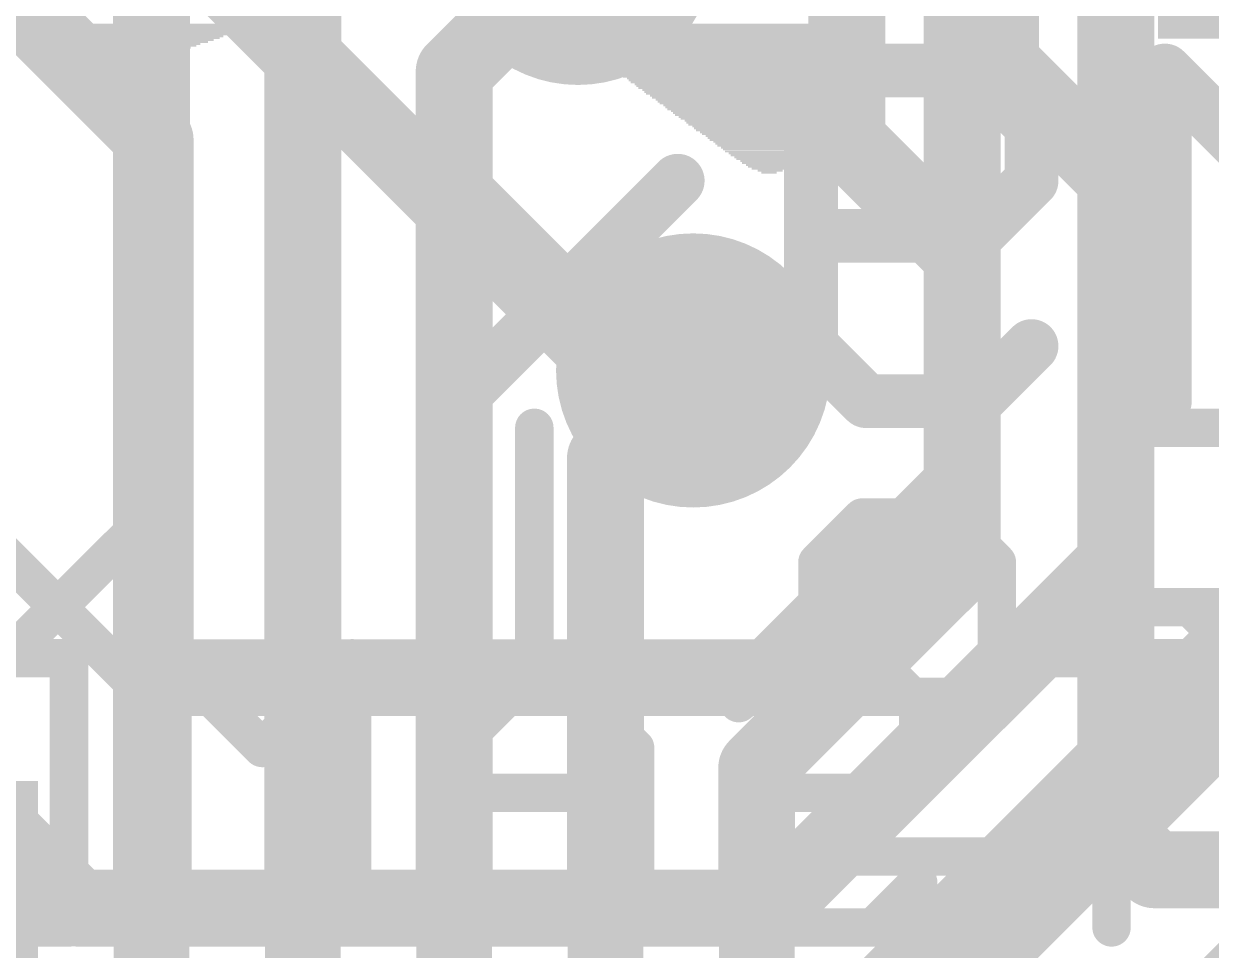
# Model space of a CAD drawing. Extents: x -4.5 to 52.1, y -1.8 to 26.3.
# Drawn here: x 24.458 to 28.382, y 12.942 to 16.005 of the extents above; entities that cross this region are included whole.
import ezdxf

# ---------------------------------------------------------------- set-up
doc = ezdxf.new("R2010")
doc.units = 0
for name, color, linetype in [('1', 12, 'CONTINUOUS'), ('16', 132, 'CONTINUOUS'), ('18', 110, 'CONTINUOUS'), ('21', 40, 'CONTINUOUS'), ('22', 6, 'CONTINUOUS')]:
    doc.layers.add(name, color=color, linetype=linetype)

# ---------------------------------------------------------------- blocks, each defined once
blk = doc.blocks.new('RECT')
blk.add_solid([(-0.5, -0.5), (0.5, -0.5), (-0.5, 0.5), (0.5, 0.5)])
blk = doc.blocks.new('ROUNDV')
at = {"const_width": 0.5}
blk.add_lwpolyline([(0, -0.25, 1), (0, 0.25, 1), (0, -0.25)], format="xyb", dxfattribs=at)

msp = doc.modelspace()

# ---------------------------------------------------------------- linework, layer by layer
at = {"layer": '1', "const_width": 0.254}
for points in [[(27.686, 20.193), (27.686, 15.875)], [(27.178, 15.621), (27.178, 19.558)], [(25.38, 13.127), (25.38, 17.165)], [(24.88, 13.127), (24.88, 16.395)], [(25.88, 15.847), (26.289, 16.256)], [(25.88, 13.127), (25.88, 15.847)], [(27.686, 15.875), (28.067, 15.494)], [(27.178, 15.621), (27.559, 15.24)], [(28.067, 15.494), (28.067, 13.335)], [(27.559, 14.224), (27.559, 15.24)], [(26.38, 14.569), (26.67, 14.859)], [(26.38, 13.127), (26.38, 14.569)], [(26.88, 13.545), (27.559, 14.224)], [(26.88, 13.127), (26.88, 13.545)], [(28.067, 13.335), (28.194, 13.208)], [(28.194, 13.208), (28.956, 13.208)]]:
    msp.add_lwpolyline(points, dxfattribs=at)
at = {"layer": '1', "const_width": 0.127}
for points in [[(25.9435, 15.847, 1), (25.8165, 15.847)], [(27.7309, 15.9199, 1), (27.6411, 15.8301)], [(25.8351, 15.8919, 1), (25.9249, 15.8021)], [(27.6225, 15.875, 1), (27.7495, 15.875)], [(27.2229, 15.6659, 1), (27.1331, 15.5761)], [(27.1145, 15.621, 1), (27.2415, 15.621)], [(28.1305, 15.494, 1), (28.0035, 15.494)], [(28.0221, 15.4491, 1), (28.1119, 15.5389)], [(27.6225, 15.24, 1), (27.4955, 15.24)], [(27.5141, 15.1951, 1), (27.6039, 15.2849)], [(26.7149, 14.8141, 1), (26.6251, 14.9039)], [(26.4435, 14.569, 1), (26.3165, 14.569)], [(26.3351, 14.6139, 1), (26.4249, 14.5241)], [(27.6039, 14.1791, 1), (27.5141, 14.2689)], [(27.4955, 14.224, 1), (27.6225, 14.224)], [(26.9435, 13.545, 1), (26.8165, 13.545)], [(26.8351, 13.5899, 1), (26.9249, 13.5001)], [(28.1119, 13.3799, 1), (28.0221, 13.2901)], [(28.0035, 13.335, 1), (28.1305, 13.335)], [(28.194, 13.2715, 1), (28.194, 13.1445)], [(28.1491, 13.1631, 1), (28.2389, 13.2529)], [(24.8165, 13.127, 1), (24.9435, 13.127)], [(25.3165, 13.127, 1), (25.4435, 13.127)], [(25.8165, 13.127, 1), (25.9435, 13.127)], [(26.3165, 13.127, 1), (26.4435, 13.127)], [(26.8165, 13.127, 1), (26.9435, 13.127)]]:
    msp.add_lwpolyline(points, format="xyb", dxfattribs=at)
at = {"layer": '16'}
for points, const_width in [([(27.559, 18.288), (27.559, 14.478)], 0.254), ([(28.067, 18.034), (28.067, 14.224)], 0.254), ([(26.416, 14.859), (24.257, 17.018)], 0.254), ([(24.892, 15.621), (24.003, 16.51)], 0.254), ([(24.892, 13.843), (24.892, 15.621)], 0.254), ([(26.67, 14.859), (26.416, 14.859)], 0.254), ([(27.559, 14.478), (26.924, 13.843)], 0.254), ([(27.051, 12.446), (28.956, 14.351)], 0.4064), ([(28.067, 14.224), (26.924, 13.081)], 0.254), ([(26.924, 13.843), (24.892, 13.843)], 0.254), ([(24.638, 13.081), (24.003, 13.716)], 0.254), ([(27.813, 12.192), (28.7655, 13.1445)], 0.254), ([(26.924, 13.081), (24.638, 13.081)], 0.254)]:
    msp.add_lwpolyline(points, dxfattribs=dict(at, const_width=const_width))
at = {"layer": '16', "const_width": 0.127}
for points in [[(24.9555, 15.621, 1), (24.8285, 15.621)], [(24.8471, 15.5761, 1), (24.9369, 15.6659)], [(26.416, 14.9225, 1), (26.416, 14.7955)], [(26.3711, 14.8141, 1), (26.4609, 14.9039)], [(26.67, 14.7955, 1), (26.67, 14.9225)], [(27.6039, 14.4331, 1), (27.5141, 14.5229)], [(27.4955, 14.478, 1), (27.6225, 14.478)], [(28.1119, 14.1791, 1), (28.0221, 14.2689)], [(28.0035, 14.224, 1), (28.1305, 14.224)], [(24.892, 13.9065, 1), (24.892, 13.7795)], [(26.8791, 13.8879, 1), (26.9689, 13.7981)], [(26.924, 13.7795, 1), (26.924, 13.9065)], [(24.8285, 13.843, 1), (24.9555, 13.843)], [(24.638, 13.1445, 1), (24.638, 13.0175)], [(24.5931, 13.0361, 1), (24.6829, 13.1259)], [(26.8791, 13.1259, 1), (26.9689, 13.0361)], [(26.924, 13.0175, 1), (26.924, 13.1445)]]:
    msp.add_lwpolyline(points, format="xyb", dxfattribs=at)
at = {"layer": '21', "const_width": 0.127}
for points in [[(26.145, 14.6693), (26.145, 13.7795)], [(28.0161, 13.7795), (28.0161, 14.6693)], [(28.0161, 14.6693), (28.4609, 14.6693)], [(24.274, 14.3727), (24.8672, 13.7795)], [(24.274, 13.7795), (24.8672, 14.3727)], [(27.2288, 14.3727), (27.0805, 14.2244)], [(27.5254, 14.3727), (27.2288, 14.3727)], [(27.6737, 14.2244), (27.5254, 14.3727)], [(27.0805, 14.2244), (27.0805, 13.9278)], [(27.6737, 13.9278), (27.6737, 14.2244)], [(28.4609, 14.0761), (28.0161, 14.0761)], [(28.3126, 14.0761), (28.6092, 13.7795)], [(27.0805, 13.9278), (27.2288, 13.7795)], [(27.5254, 13.7795), (27.6737, 13.9278)], [(26.145, 13.7795), (26.7382, 13.7795)], [(27.2288, 13.7795), (27.5254, 13.7795)], [(27.18, 13.252), (27.73, 13.252)], [(27.73, 13.252), (27.73, 12.702)]]:
    msp.add_lwpolyline(points, dxfattribs=at)
at = {"layer": '21', "const_width": 0.0635}
for points in [[(26.1768, 14.6693, 1), (26.1133, 14.6693)], [(28.0478, 14.6693, 1), (27.9843, 14.6693)], [(28.0161, 14.701, 1), (28.0161, 14.6375)], [(24.8896, 14.3502, 1), (24.8447, 14.3951)], [(27.2288, 14.4044, 1), (27.2288, 14.3409)], [(27.2513, 14.3502, 1), (27.2064, 14.3951)], [(27.5479, 14.3951, 1), (27.503, 14.3502)], [(27.5254, 14.3409, 1), (27.5254, 14.4044)], [(27.1123, 14.2244, 1), (27.0488, 14.2244)], [(27.7055, 14.2244, 1), (27.642, 14.2244)], [(27.0581, 14.2468, 1), (27.103, 14.2019)], [(27.6513, 14.2019, 1), (27.6962, 14.2468)], [(28.0161, 14.1078, 1), (28.0161, 14.0443)], [(28.3351, 14.0985, 1), (28.2902, 14.0536)], [(27.103, 13.9502, 1), (27.0581, 13.9053)], [(27.6962, 13.9053, 1), (27.6513, 13.9502)], [(27.0488, 13.9278, 1), (27.1123, 13.9278)], [(27.642, 13.9278, 1), (27.7055, 13.9278)], [(24.8447, 13.757, 1), (24.8896, 13.802)], [(26.145, 13.8113, 1), (26.145, 13.7477)], [(26.7382, 13.7477, 1), (26.7382, 13.8113)], [(27.2288, 13.8113, 1), (27.2288, 13.7477)], [(27.2064, 13.757, 1), (27.2513, 13.802)], [(27.503, 13.802, 1), (27.5479, 13.757)], [(27.5254, 13.7477, 1), (27.5254, 13.8113)], [(26.1133, 13.7795, 1), (26.1768, 13.7795)], [(27.9843, 13.7795, 1), (28.0478, 13.7795)], [(27.18, 13.2838, 1), (27.18, 13.2203)], [(27.7617, 13.252, 1), (27.6983, 13.252)], [(27.73, 13.2203, 1), (27.73, 13.2838)]]:
    msp.add_lwpolyline(points, format="xyb", dxfattribs=at)
at = {"layer": '22'}
for points, const_width in [([(27.0595, 15.6683), (27.2416, 15.8505)], 0.1778), ([(27.2416, 15.8505), (27.606, 15.8505)], 0.1778), ([(27.606, 15.8505), (27.7882, 15.6683)], 0.1778), ([(28.5932, 15.4862), (28.2288, 15.8505)], 0.1778), ([(28.2288, 15.8505), (28.2288, 14.7574)], 0.1778), ([(27.0595, 14.9396), (27.0595, 15.6683)], 0.1778), ([(27.7882, 15.6683), (27.7882, 15.4862)], 0.1778), ([(26.6188, 15.4862), (25.8901, 14.7574)], 0.1778), ([(26.6188, 14.7574), (25.8901, 15.4862)], 0.1778), ([(27.7882, 15.4862), (27.606, 15.304)], 0.1778), ([(27.606, 15.304), (27.0595, 15.304)], 0.1778), ([(27.2416, 14.7574), (27.0595, 14.9396)], 0.1778), ([(27.7882, 14.9396), (27.606, 14.7574)], 0.1778), ([(27.606, 14.7574), (27.2416, 14.7574)], 0.1778), ([(24.1623, 13.9073), (24.6072, 13.9073)], 0.127), ([(24.6072, 13.9073), (24.6072, 13.0175)], 0.127), ([(25.2461, 13.6107), (24.9495, 13.9073)], 0.127), ([(24.9495, 13.9073), (24.9495, 13.0175)], 0.127), ([(25.5427, 13.9073), (25.2461, 13.6107)], 0.127), ([(25.5427, 13.0175), (25.5427, 13.9073)], 0.127), ([(26.1816, 13.9073), (25.885, 13.6107)], 0.127), ([(26.4782, 13.6107), (26.1816, 13.9073)], 0.127), ([(26.8206, 13.759), (26.9689, 13.9073)], 0.127), ([(26.9689, 13.9073), (27.2654, 13.9073)], 0.127), ([(27.2654, 13.9073), (27.4137, 13.759)], 0.127), ([(28.3493, 13.9073), (27.7561, 13.9073)], 0.127), ([(28.0527, 13.0175), (28.0527, 13.9073)], 0.127), ([(27.4137, 13.759), (27.4137, 13.6107)], 0.127), ([(25.885, 13.6107), (25.885, 13.0175)], 0.127), ([(26.4782, 13.0175), (26.4782, 13.6107)], 0.127), ([(27.4137, 13.6107), (27.2654, 13.4624)], 0.127), ([(26.4782, 13.4624), (25.885, 13.4624)], 0.127), ([(26.9689, 13.4624), (26.8206, 13.3141)], 0.127), ([(27.2654, 13.4624), (26.9689, 13.4624)], 0.127), ([(26.8206, 13.3141), (26.8206, 13.1658)], 0.127), ([(26.8206, 13.1658), (26.9689, 13.0175)], 0.127), ([(27.2654, 13.0175), (27.4137, 13.1658)], 0.127), ([(24.6072, 13.0175), (24.1623, 13.0175)], 0.127), ([(26.9689, 13.0175), (27.2654, 13.0175)], 0.127)]:
    msp.add_lwpolyline(points, dxfattribs=dict(at, const_width=const_width))
for points, const_width in [([(27.2416, 15.895, 1), (27.2416, 15.8061)], 0.0889), ([(27.2731, 15.8191, 1), (27.2102, 15.882)], 0.0889), ([(27.6374, 15.882, 1), (27.5746, 15.8191)], 0.0889), ([(27.606, 15.8061, 1), (27.606, 15.895)], 0.0889), ([(28.2603, 15.882, 1), (28.1974, 15.8191)], 0.0889), ([(28.2733, 15.8505, 1), (28.1844, 15.8505)], 0.0889), ([(27.1039, 15.6683, 1), (27.015, 15.6683)], 0.0889), ([(27.028, 15.6998, 1), (27.0909, 15.6369)], 0.0889), ([(27.8327, 15.6683, 1), (27.7438, 15.6683)], 0.0889), ([(27.7568, 15.6369, 1), (27.8196, 15.6998)], 0.0889), ([(25.9215, 15.5176, 1), (25.8586, 15.4547)], 0.0889), ([(26.6502, 15.4547, 1), (26.5874, 15.5176)], 0.0889), ([(27.8196, 15.4547, 1), (27.7568, 15.5176)], 0.0889), ([(27.7438, 15.4862, 1), (27.8327, 15.4862)], 0.0889), ([(27.0595, 15.3484, 1), (27.0595, 15.2595)], 0.0889), ([(27.606, 15.2595, 1), (27.606, 15.3484)], 0.0889), ([(27.5746, 15.3354, 1), (27.6374, 15.2725)], 0.0889), ([(27.0909, 14.971, 1), (27.028, 14.9082)], 0.0889), ([(27.8196, 14.9082, 1), (27.7568, 14.971)], 0.0889), ([(27.015, 14.9396, 1), (27.1039, 14.9396)], 0.0889), ([(27.2416, 14.8018, 1), (27.2416, 14.713)], 0.0889), ([(27.606, 14.713, 1), (27.606, 14.8018)], 0.0889), ([(25.8586, 14.7888, 1), (25.9215, 14.726)], 0.0889), ([(26.5874, 14.726, 1), (26.6502, 14.7888)], 0.0889), ([(27.2102, 14.726, 1), (27.2731, 14.7888)], 0.0889), ([(27.5746, 14.7888, 1), (27.6374, 14.726)], 0.0889), ([(28.1844, 14.7574, 1), (28.2733, 14.7574)], 0.0889), ([(24.6389, 13.9073, 1), (24.5754, 13.9073)], 0.0635), ([(24.6072, 13.8755, 1), (24.6072, 13.939)], 0.0635), ([(24.9813, 13.9073, 1), (24.9178, 13.9073)], 0.0635), ([(24.972, 13.9297, 1), (24.9271, 13.8848)], 0.0635), ([(25.5744, 13.9073, 1), (25.511, 13.9073)], 0.0635), ([(25.5652, 13.8848, 1), (25.5202, 13.9297)], 0.0635), ([(26.2041, 13.9297, 1), (26.1592, 13.8848)], 0.0635), ([(26.2041, 13.8848, 1), (26.1592, 13.9297)], 0.0635), ([(26.9689, 13.939, 1), (26.9689, 13.8755)], 0.0635), ([(26.9913, 13.8848, 1), (26.9464, 13.9297)], 0.0635), ([(27.2879, 13.9297, 1), (27.243, 13.8848)], 0.0635), ([(27.2654, 13.8755, 1), (27.2654, 13.939)], 0.0635), ([(27.7561, 13.939, 1), (27.7561, 13.8755)], 0.0635), ([(28.0844, 13.9073, 1), (28.0209, 13.9073)], 0.0635), ([(28.3493, 13.8755, 1), (28.3493, 13.939)], 0.0635), ([(27.4455, 13.759, 1), (27.382, 13.759)], 0.0635), ([(26.7981, 13.7814, 1), (26.843, 13.7365)], 0.0635), ([(27.3913, 13.7365, 1), (27.4362, 13.7814)], 0.0635), ([(25.2237, 13.6331, 1), (25.2686, 13.5882)], 0.0635), ([(25.2237, 13.5882, 1), (25.2686, 13.6331)], 0.0635), ([(25.9168, 13.6107, 1), (25.8533, 13.6107)], 0.0635), ([(25.8626, 13.6331, 1), (25.9075, 13.5882)], 0.0635), ([(26.51, 13.6107, 1), (26.4465, 13.6107)], 0.0635), ([(26.4558, 13.5882, 1), (26.5007, 13.6331)], 0.0635), ([(27.4362, 13.5882, 1), (27.3913, 13.6331)], 0.0635), ([(27.382, 13.6107, 1), (27.4455, 13.6107)], 0.0635), ([(25.885, 13.4941, 1), (25.885, 13.4306)], 0.0635), ([(26.4782, 13.4306, 1), (26.4782, 13.4941)], 0.0635), ([(26.9689, 13.4941, 1), (26.9689, 13.4306)], 0.0635), ([(26.9913, 13.4399, 1), (26.9464, 13.4848)], 0.0635), ([(27.243, 13.4848, 1), (27.2879, 13.4399)], 0.0635), ([(27.2654, 13.4306, 1), (27.2654, 13.4941)], 0.0635), ([(26.8523, 13.3141, 1), (26.7888, 13.3141)], 0.0635), ([(26.7981, 13.3365, 1), (26.843, 13.2916)], 0.0635), ([(26.843, 13.1882, 1), (26.7981, 13.1433)], 0.0635), ([(27.4362, 13.1433, 1), (27.3913, 13.1882)], 0.0635), ([(26.7888, 13.1658, 1), (26.8523, 13.1658)], 0.0635), ([(24.6072, 12.9857, 1), (24.6072, 13.0493)], 0.0635), ([(26.9689, 13.0493, 1), (26.9689, 12.9857)], 0.0635), ([(26.9464, 12.995, 1), (26.9913, 13.04)], 0.0635), ([(27.243, 13.04, 1), (27.2879, 12.995)], 0.0635), ([(27.2654, 12.9857, 1), (27.2654, 13.0493)], 0.0635), ([(24.5754, 13.0175, 1), (24.6389, 13.0175)], 0.0635), ([(24.9178, 13.0175, 1), (24.9813, 13.0175)], 0.0635), ([(25.511, 13.0175, 1), (25.5744, 13.0175)], 0.0635), ([(25.8533, 13.0175, 1), (25.9168, 13.0175)], 0.0635), ([(26.4465, 13.0175, 1), (26.51, 13.0175)], 0.0635), ([(28.0209, 13.0175, 1), (28.0844, 13.0175)], 0.0635)]:
    msp.add_lwpolyline(points, format="xyb", dxfattribs=dict(at, const_width=const_width))

# ---------------------------------------------------------------- block references
at = {"layer": '1'}
for p, xscale, yscale, rotation in [((28.956, 16.576), 1.24, 1.5, 90), ((24.38, 13.127), 0.75, 0.25, 270), ((24.88, 13.127), 0.75, 0.25, 270), ((25.38, 13.127), 0.75, 0.25, 270), ((25.88, 13.127), 0.75, 0.25, 270), ((26.38, 13.127), 0.75, 0.25, 270), ((26.88, 13.127), 0.75, 0.25, 270)]:
    msp.add_blockref('RECT', p, dxfattribs=dict(at, xscale=xscale, yscale=yscale, rotation=rotation))
at = {"layer": '18', "xscale": 0.9064, "yscale": 0.9064}
for p in [(26.289, 16.256), (26.289, 16.256), (26.67, 14.859), (26.67, 14.859)]:
    msp.add_blockref('ROUNDV', p, dxfattribs=at)
at = {"layer": '21'}
for p, xscale, yscale in [((24.9301, 16.002), 0.616, 0.0064), ((24.911, 15.9893), 0.5779, 0.0064), ((24.9015, 15.983), 0.5588, 0.0063), ((24.8888, 15.9766), 0.5334, 0.0064), ((24.9206, 15.9957), 0.5969, 0.0063), ((24.8825, 15.9703), 0.5207, 0.0063), ((26.635, 16.002), 0.8509, 0.0064), ((26.6383, 15.9957), 0.8445, 0.0063), ((26.6446, 15.9893), 0.8318, 0.0064), ((26.6478, 15.983), 0.8255, 0.0063), ((26.651, 15.9766), 0.8191, 0.0064), ((26.6541, 15.9703), 0.8128, 0.0063), ((24.8697, 15.9639), 0.4953, 0.0064), ((24.8634, 15.9576), 0.4826, 0.0063), ((24.8539, 15.9512), 0.4636, 0.0064), ((24.8348, 15.9385), 0.4127, 0.0064), ((24.8476, 15.9449), 0.4381, 0.0063), ((24.8316, 15.9322), 0.3937, 0.0063), ((26.6605, 15.9639), 0.8001, 0.0064), ((26.6637, 15.9576), 0.7937, 0.0063), ((26.6668, 15.9512), 0.7874, 0.0064), ((26.6731, 15.9449), 0.7747, 0.0063), ((26.6764, 15.9385), 0.7683, 0.0064), ((26.6795, 15.9322), 0.762, 0.0063), ((24.8222, 15.9258), 0.3747, 0.0064), ((24.8127, 15.9195), 0.3429, 0.0063), ((24.8063, 15.9131), 0.3302, 0.0064), ((24.7968, 15.9068), 0.2985, 0.0063), ((24.7936, 15.9004), 0.2794, 0.0064), ((24.7841, 15.8941), 0.2477, 0.0063), ((26.6859, 15.9258), 0.7493, 0.0064), ((26.6891, 15.9195), 0.7429, 0.0063), ((26.6922, 15.9131), 0.7366, 0.0064), ((26.6986, 15.9068), 0.7239, 0.0063), ((26.7018, 15.9004), 0.7175, 0.0064), ((26.7081, 15.8941), 0.7048, 0.0063), ((24.7777, 15.8877), 0.2222, 0.0064), ((24.7714, 15.8814), 0.1969, 0.0063), ((24.7682, 15.875), 0.1651, 0.0064), ((24.7619, 15.8687), 0.1397, 0.0063), ((24.7555, 15.8623), 0.1016, 0.0064), ((24.7554, 15.8559), 0.0635, 0.0063), ((26.7112, 15.8877), 0.6985, 0.0064), ((26.7145, 15.8814), 0.6921, 0.0063), ((26.7208, 15.875), 0.6794, 0.0064), ((26.724, 15.8687), 0.6731, 0.0063), ((26.7272, 15.8623), 0.6667, 0.0064), ((26.7335, 15.8559), 0.654, 0.0063), ((26.7367, 15.8496), 0.6477, 0.0064), ((26.7399, 15.8433), 0.6413, 0.0063), ((26.7462, 15.8369), 0.6286, 0.0064), ((26.7493, 15.8306), 0.6223, 0.0063), ((26.7557, 15.8242), 0.6096, 0.0064), ((26.7589, 15.8178), 0.6032, 0.0063), ((26.7621, 15.8115), 0.5969, 0.0064), ((26.7684, 15.8052), 0.5842, 0.0063), ((26.7716, 15.7988), 0.5778, 0.0064), ((26.7748, 15.7925), 0.5715, 0.0063), ((26.7811, 15.7861), 0.5588, 0.0064), ((26.7843, 15.7797), 0.5524, 0.0063), ((26.7874, 15.7734), 0.5461, 0.0064), ((26.7938, 15.7671), 0.5334, 0.0063), ((26.797, 15.7607), 0.527, 0.0064), ((26.8034, 15.7544), 0.5143, 0.0063), ((26.8065, 15.748), 0.508, 0.0064), ((26.8097, 15.7416), 0.5016, 0.0063), ((26.8161, 15.7353), 0.4889, 0.0064), ((26.8192, 15.729), 0.4826, 0.0063), ((26.8224, 15.7226), 0.4762, 0.0064), ((26.8288, 15.7163), 0.4635, 0.0063), ((26.8319, 15.7099), 0.4572, 0.0064), ((26.8351, 15.7035), 0.4508, 0.0063), ((26.8415, 15.6972), 0.4381, 0.0064), ((26.8446, 15.6909), 0.4318, 0.0063), ((26.851, 15.6845), 0.4191, 0.0064), ((26.8542, 15.6782), 0.4127, 0.0063), ((26.8573, 15.6718), 0.4064, 0.0064), ((26.8636, 15.6654), 0.3937, 0.0063), ((26.8669, 15.6591), 0.3873, 0.0064), ((26.87, 15.6528), 0.381, 0.0063), ((26.8764, 15.6464), 0.3683, 0.0064), ((26.8796, 15.6401), 0.3619, 0.0063), ((26.8859, 15.6337), 0.3492, 0.0064), ((26.8859, 15.6274), 0.3366, 0.0063), ((26.8891, 15.621), 0.3302, 0.0064), ((26.8955, 15.6147), 0.3175, 0.0063), ((26.8986, 15.6083), 0.3112, 0.0064), ((26.8986, 15.602), 0.2984, 0.0063), ((26.905, 15.5956), 0.2857, 0.0064), ((26.9081, 15.5893), 0.2794, 0.0063), ((26.9082, 15.5829), 0.2667, 0.0064), ((26.9145, 15.5766), 0.254, 0.0063), ((26.9145, 15.5702), 0.2413, 0.0064), ((26.9208, 15.5639), 0.2286, 0.0063), ((26.9209, 15.5575), 0.2159, 0.0064), ((26.924, 15.5512), 0.1968, 0.0063), ((26.9208, 15.5448), 0.1778, 0.0064), ((26.924, 15.5385), 0.1588, 0.0063), ((26.9209, 15.5321), 0.1397, 0.0064), ((26.924, 15.5258), 0.1206, 0.0063), ((26.924, 15.5194), 0.0826, 0.0064), ((26.9208, 15.5131), 0.0508, 0.0063)]:
    msp.add_blockref('RECT', p, dxfattribs=dict(at, xscale=xscale, yscale=yscale))

doc.saveas('drawing.dxf')
